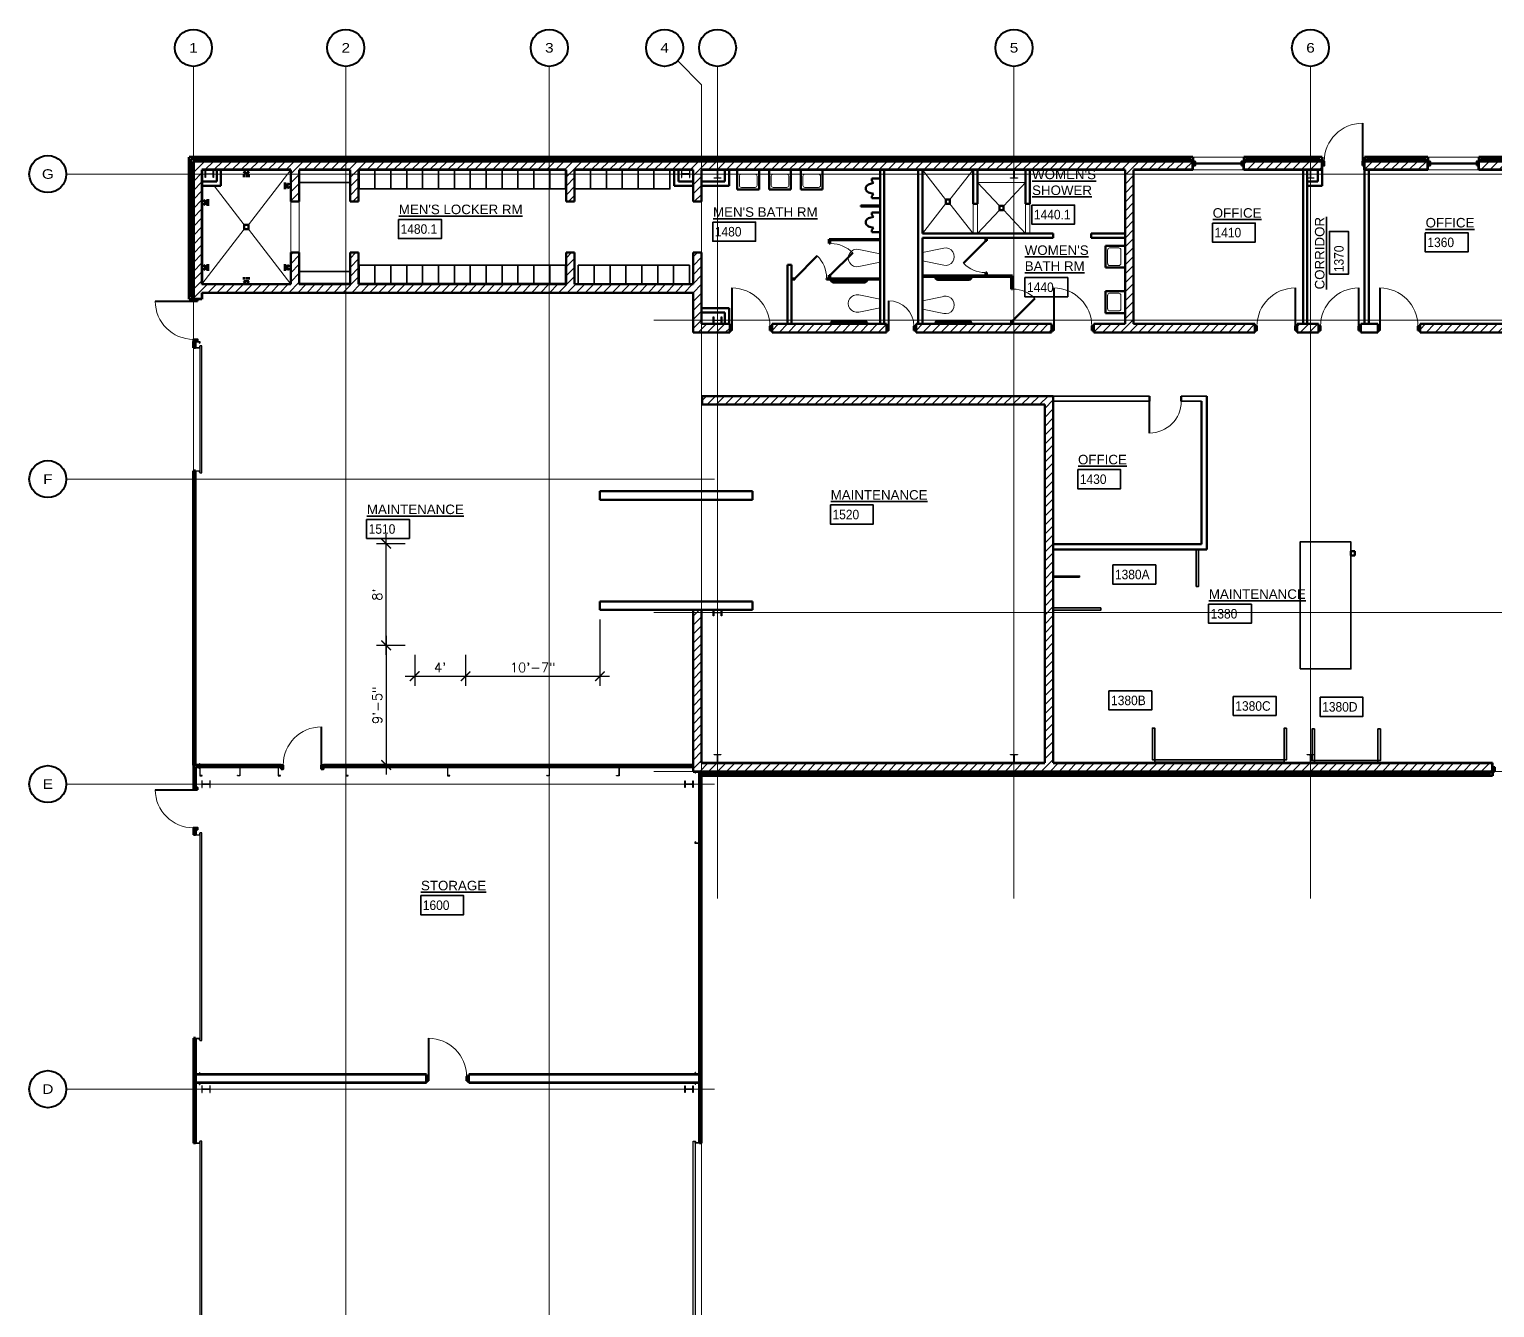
# Model space of a CAD drawing. Extents: x -149 to 2303, y -28 to 2441.
# Drawn here: x -149 to 1235, y 1234 to 2441 of the extents above; entities that cross this region are included whole.
import ezdxf
from ezdxf.enums import TextEntityAlignment as Align

# ---------------------------------------------------------------- set-up
doc = ezdxf.new("R2010")
doc.units = 0
doc.header["$LTSCALE"] = 12
doc.header["$MEASUREMENT"] = 0
for name, color, linetype, lineweight in [('A-DOOR', 5, 'Continuous', 25), ('A-DOOR-JAMB', 3, 'Continuous', 50), ('A-FLOR-CURB', 41, 'Continuous', 15), ('A-FLOR-IDEN', 5, 'Continuous', 35), ('A-FURN-CASE', 20, 'Continuous', 35), ('A-GLAZ', 4, 'Continuous', 50), ('A-WALL-EXTR', 7, 'Continuous', 90), ('A-WALL-FULL', 54, 'Continuous', 50), ('A-WALL-TPTN', 50, 'Continuous', 50), ('G-ANNO-DIMS', 1, 'Continuous', 25), ('G-ANNO-PATT', 9, 'Continuous', 15), ('P-FIXT', 7, 'Continuous', 50), ('S-COLS-GRID', 60, 'Continuous', 9), ('S-COLS-IDEN', 60, 'Continuous', 9)]:
    doc.layers.add(name, color=color, linetype=linetype, lineweight=lineweight)
doc.layers.add('S-COLS', color=3, linetype='Continuous')
doc.styles.add('Header', font='arial.ttf', dxfattribs={"width": 1.15, "height": 0.1875})
doc.styles.add('romans96', font='romans.shx', dxfattribs={"height": 9})
doc.styles.add('Style-arial', font='arial.shx')
doc.dimstyles.new('pfe-dim-96', dxfattribs={"dimscale": 96, "dimtxt": 0.09375, "dimasz": 0.09375, "dimexe": 0.09375, "dimexo": 0.09375, "dimgap": 0.03, "dimtad": 1, "dimdec": 5, "dimzin": 2, "dimdsep": 46, "dimlunit": 4, "dimtxsty": 'romans96', "dimblk": 'ARCHTICK', "dimcen": 0.09, "dimdle": 0.09375, "dimclrd": 256, "dimclre": 256, "dimclrt": 256, "dimadec": 0, "dimazin": 0, "dimtfac": 0.8, "dimtdec": 5, "dimtofl": 0, "dimtmove": 0, "dimatfit": 3, "dimfxl": 1, "dimfrac": 1, "dimtolj": 1, "dimtzin": 0, "dimlwd": -1, "dimlwe": -1, "dimarcsym": 0})

# ---------------------------------------------------------------- blocks, each defined once
blk = doc.blocks.new('w 8x24')
for p, q in [((-3.2, 3.6), (-3.2, 4)), ((-3.2, 4), (3.2, 4)), ((-0.6, 3.6), (-3.2, 3.6)), ((-0.1, -3.1), (-0.1, 3.1)), ((0.1, 3.1), (0.1, -3.1)), ((3.2, 3.6), (0.6, 3.6)), ((3.2, 4), (3.2, 3.6)), ((-3.2, -4), (-3.2, -3.6)), ((-3.2, -3.6), (-0.6, -3.6)), ((3.2, -4), (-3.2, -4)), ((0.6, -3.6), (3.2, -3.6)), ((3.2, -3.6), (3.2, -4))]:
    blk.add_line(p, q)
for centre, start, end in [((-0.6, 3.1), 360, 90), ((0.6, 3.1), 90, 180), ((-0.6, -3.1), 270, 0), ((0.6, -3.1), 180, 270)]:
    blk.add_arc(centre, 0.475, start, end)
blk = doc.blocks.new('c 8x11.5')
for p, q in [((0, 0), (2.3, 0)), ((0, -8), (0, 0)), ((2.3, 0), (2.3, -0.1)), ((0, -8), (2.3, -8)), ((0.2, -0.9), (0.2, -0.9)), ((0.2, -7.1), (0.2, -0.9)), ((0.2, -7.1), (0.2, -7.1)), ((2.2, -0.2), (0.6, -0.5)), ((2.2, -7.8), (0.6, -7.5)), ((2.3, -8), (2.3, -7.9))]:
    blk.add_line(p, q)
for centre, radius, start, end in [((0.7, -0.9), 0.433, 99.4699, 180.0048), ((0.7, -7.1), 0.433, 179.9952, 260.5301), ((2.1, -0.1), 0.125, 279.4389, 359.9739), ((2.1, -7.9), 0.125, 0.0261, 80.5611)]:
    blk.add_arc(centre, radius, start, end)
blk = doc.blocks.new('c 4x5.4')
for p, q in [((0, 0), (1.6, 0)), ((0, -4), (0, 0)), ((1.6, 0), (1.6, 0)), ((0, -4), (1.6, -4)), ((0.2, -0.7), (0.2, -0.7)), ((0.2, -3.3), (0.2, -0.7)), ((0.2, -3.3), (0.2, -3.3)), ((1.5, -0.1), (0.5, -0.3)), ((1.5, -3.9), (0.5, -3.7)), ((1.6, -4), (1.6, -4))]:
    blk.add_line(p, q)
for centre, radius, start, end in [((0.6, -0.7), 0.377, 99.4733, 180.0057), ((0.6, -3.3), 0.377, 179.9943, 260.5267), ((1.5, 0), 0.125, 279.4402, 359.9726), ((1.5, -4), 0.125, 0.0274, 80.5598)]:
    blk.add_arc(centre, radius, start, end)
blk = doc.blocks.new('cbub')
at = {"lineweight": 40}
blk.add_circle((0, 0), 0.364, dxfattribs=at)
at = {"lineweight": 9, "style": 'Header', "width": 1.15}
blk.add_attdef('COL', text='', height=0.188, dxfattribs=at).set_placement((0.001, 0.001), align=Align.MIDDLE_CENTER)
blk = doc.blocks.new('ashng')
at = {"lineweight": 40}
blk.add_line((0, 1), (0, 0), dxfattribs=at)
at = {"lineweight": 9}
blk.add_arc((0, 0), 1, 0, 90, dxfattribs=at)
blk = doc.blocks.new('fd')
for p, q in [((-2, 2), (-2, -2)), ((-2, 2), (2, 2)), ((2, 2), (2, -2)), ((-2, -2), (2, -2))]:
    blk.add_line(p, q)
at = {"lineweight": 20}
blk.add_line((0, 2), (0, 2), dxfattribs=at)
blk.add_ellipse((0, 0), major_axis=(1.45, 1.45), ratio=1, start_param=5.497787, end_param=11.780972, dxfattribs=at)
blk = doc.blocks.new('madera')
at = {"lineweight": 20}
for p, q in [((-4, 0), (-8.1, -20.1)), ((-4, 0), (4, 0)), ((4, 0), (8.1, -20.1))]:
    blk.add_line(p, q, dxfattribs=at)
blk.add_arc((0, -21.8), 8.29, 168.3528, 11.6459, dxfattribs=at)
blk = doc.blocks.new('hrail')
for p, q in [((-46.65, 0), (-45.3, 0)), ((-13.35, 0), (-12, 0)), ((-43.95, -1.35), (-14.7, -1.35)), ((-43.95, -2.7), (-14.7, -2.7))]:
    blk.add_line(p, q)
for centre, radius, start, end in [((-43.95, 0), 2.7, 180, 270), ((-43.95, 0), 1.35, 180, 270), ((-14.7, 0), 1.35, 270, 0), ((-14.7, 0), 2.7, 270, 0)]:
    blk.add_arc(centre, radius, start, end)
blk = doc.blocks.new('urinal')
for p, q in [((-9.3, 0), (-9.3, -7.8)), ((-9.3, 0), (9.3, 0)), ((9.3, -7.8), (9.3, 0)), ((-9.3, -7.8), (-7.2, -7.8)), ((-5.2, -6.2), (-7.2, -7.8)), ((-3.8, -11), (-5.2, -6.2)), ((3.8, -11), (5.2, -6.2)), ((5.2, -6.2), (7.2, -7.8)), ((9.3, -7.8), (7.2, -7.8))]:
    blk.add_line(p, q)
blk.add_arc((0, -9.3), 4.16, 203.6859, 336.3122)
blk = doc.blocks.new('wbox')
for p, q in [((-10.3, -18.6), (-10.3, 0)), ((-10.3, 0), (10.3, 0)), ((10.3, -18.6), (10.3, 0)), ((10.3, -18.6), (-10.3, -18.6))]:
    blk.add_line(p, q)
at = {"lineweight": 20}
for p, q in [((-8.3, -14.7), (-8.3, -5.9)), ((-6.5, -4.1), (6.5, -4.1)), ((8.3, -5.9), (8.3, -14.7)), ((6.5, -16.6), (-6.5, -16.6))]:
    blk.add_line(p, q, dxfattribs=at)
for centre, start, end in [((-6.5, -5.9), 90, 180), ((6.5, -5.9), 0, 90), ((-6.5, -14.7), 180, 270), ((6.5, -14.7), 270, 360)]:
    blk.add_arc(centre, 1.81, start, end, dxfattribs=at)
blk = doc.blocks.new('RMNO_1')
at = {"layer": 'A-FLOR-IDEN', "flags": 128}
blk.add_lwpolyline([(-27, 12), (-27, -12), (27, -12), (27, 12)], close=True, dxfattribs=at)
at = {"layer": 'A-FLOR-IDEN', "style": 'Style-arial', "width": 0.9}
blk.add_attdef('RMNO_1_2853', text='', height=12, dxfattribs=at).set_placement((-24.3, 0), align=Align.MIDDLE_LEFT)
blk = doc.blocks.new('_ArchTick')
at = {"lineweight": 9, "const_width": 0.15}
blk.add_lwpolyline([(-0.5, -0.5), (0.5, 0.5)], dxfattribs=at)
blk = doc.blocks.new('*D67')
at = {"layer": 'DEFPOINTS', "color": 0, "lineweight": 35, "transparency": 16777216}
for p in [(215, 1859), (188, 1746), (213, 1746)]:
    blk.add_point(p, dxfattribs=at)
at = {"layer": 'G-ANNO-DIMS', "transparency": 16777216}
for p, q in [((206, 1859), (179, 1859)), ((188, 1868), (188, 1737)), ((204, 1746), (179, 1746))]:
    blk.add_line(p, q, dxfattribs=at)
at = {"layer": 'G-ANNO-DIMS', "transparency": 16777216, "xscale": 9, "yscale": 9, "zscale": 9}
for p, rotation in [((188, 1859), 90), ((188, 1746), 270)]:
    blk.add_blockref('_ArchTick', p, dxfattribs=dict(at, rotation=rotation))
at = {"layer": 'G-ANNO-DIMS', "lineweight": 35, "transparency": 16777216, "insert": (179.7, 1802.5), "char_height": 9, "attachment_point": 5, "rotation": 90, "style": 'romans96'}
blk.add_mtext('\\A1;9\'-5"', dxfattribs=at)
blk = doc.blocks.new('*D68')
at = {"layer": 'DEFPOINTS', "color": 0, "lineweight": 35, "transparency": 16777216}
for p in [(390, 1892.5), (263, 1859), (390, 1829.9)]:
    blk.add_point(p, dxfattribs=at)
at = {"layer": 'G-ANNO-DIMS', "transparency": 16777216}
for p, q in [((390, 1883.5), (390, 1820.9)), ((263, 1850), (263, 1820.9)), ((254, 1829.9), (399, 1829.9))]:
    blk.add_line(p, q, dxfattribs=at)
at = {"layer": 'G-ANNO-DIMS', "transparency": 16777216, "xscale": 9, "yscale": 9, "zscale": 9, "rotation": 180}
blk.add_blockref('_ArchTick', (263, 1829.9), dxfattribs=at)
at = {"layer": 'G-ANNO-DIMS', "transparency": 16777216, "xscale": 9, "yscale": 9, "zscale": 9}
blk.add_blockref('_ArchTick', (390, 1829.9), dxfattribs=at)
at = {"layer": 'G-ANNO-DIMS', "lineweight": 35, "transparency": 16777216, "insert": (326.5, 1838.1), "char_height": 9, "attachment_point": 5, "style": 'romans96'}
blk.add_mtext('\\A1;10\'-7"', dxfattribs=at)
blk = doc.blocks.new('*D69')
at = {"layer": 'DEFPOINTS', "color": 0, "lineweight": 35, "transparency": 16777216}
for p in [(188, 1955), (215, 1955), (215, 1859)]:
    blk.add_point(p, dxfattribs=at)
at = {"layer": 'G-ANNO-DIMS', "transparency": 16777216}
for p, q in [((206, 1955), (179, 1955)), ((188, 1850), (188, 1964)), ((206, 1859), (179, 1859))]:
    blk.add_line(p, q, dxfattribs=at)
at = {"layer": 'G-ANNO-DIMS', "transparency": 16777216, "xscale": 9, "yscale": 9, "zscale": 9}
for p, rotation in [((188, 1955), 90), ((188, 1859), 270)]:
    blk.add_blockref('_ArchTick', p, dxfattribs=dict(at, rotation=rotation))
at = {"layer": 'G-ANNO-DIMS', "lineweight": 35, "transparency": 16777216, "insert": (179.7, 1907), "char_height": 9, "attachment_point": 5, "rotation": 90, "style": 'romans96'}
blk.add_mtext("\\A1;8'", dxfattribs=at)
blk = doc.blocks.new('*D70')
at = {"layer": 'DEFPOINTS', "color": 0, "lineweight": 35, "transparency": 16777216}
for p in [(215, 1859), (263, 1859), (263, 1829.9)]:
    blk.add_point(p, dxfattribs=at)
at = {"layer": 'G-ANNO-DIMS', "transparency": 16777216}
for p, q in [((215, 1850), (215, 1820.9)), ((263, 1850), (263, 1820.9)), ((206, 1829.9), (272, 1829.9))]:
    blk.add_line(p, q, dxfattribs=at)
at = {"layer": 'G-ANNO-DIMS', "transparency": 16777216, "xscale": 9, "yscale": 9, "zscale": 9, "rotation": 180}
blk.add_blockref('_ArchTick', (215, 1829.9), dxfattribs=at)
at = {"layer": 'G-ANNO-DIMS', "transparency": 16777216, "xscale": 9, "yscale": 9, "zscale": 9}
blk.add_blockref('_ArchTick', (263, 1829.9), dxfattribs=at)
at = {"layer": 'G-ANNO-DIMS', "lineweight": 35, "transparency": 16777216, "insert": (239, 1838.1), "char_height": 9, "attachment_point": 5, "style": 'romans96'}
blk.add_mtext("\\A1;4'", dxfattribs=at)

msp = doc.modelspace()

# ---------------------------------------------------------------- hatches: boundary and pattern name
at = {"layer": 'G-ANNO-PATT', "lineweight": 9}
h = msp.add_hatch(dxfattribs=at)
h.set_pattern_fill('ANSI31', color=256, scale=48, style=0)
h.paths.add_polyline_path([(478, 2191.965), (478, 2154.465), (512.5, 2154.465), (512.5, 2162.465), (486, 2162.465), (486, 2229.965), (478, 2229.965), (478, 2199.965), (366, 2199.965), (366, 2229.965), (358, 2229.965), (358, 2199.965), (162, 2199.965), (162, 2229.965), (154, 2229.965), (154, 2199.965), (106, 2199.965), (106, 2229.965), (98, 2229.965), (98, 2199.965), (14, 2199.965), (14, 2307.965), (98, 2307.965), (98, 2277.965), (106, 2277.965), (106, 2307.965), (154, 2307.965), (154, 2277.965), (162, 2277.965), (162, 2307.965), (358, 2307.965), (358, 2277.965), (366, 2277.965), (366, 2307.965), (478, 2307.965), (478, 2277.965), (486, 2277.965), (486, 2307.965), (886, 2307.965), (886, 2162.465), (856.5, 2162.465), (856.5, 2154.465), (1008.5, 2154.465), (1008.5, 2162.465), (894, 2162.465), (894, 2307.965), (950, 2307.965), (950, 2315.965), (6, 2315.965), (6, 2185.965), (14, 2185.965), (14, 2191.965)])
h.paths.add_polyline_path([(1048.5, 2162.465), (1048.5, 2154.465), (1068.5, 2154.465), (1068.5, 2162.465)])
h.paths.add_polyline_path([(552.5, 2162.465), (552.5, 2154.465), (660.5, 2154.465), (660.5, 2162.465)], flags=17)
h.paths.add_polyline_path([(688.5, 2162.465), (688.5, 2154.465), (816.5, 2154.465), (816.5, 2162.465)], flags=17)
h = msp.add_hatch(dxfattribs=at)
h.set_pattern_fill('ANSI31', color=256, scale=48, style=0)
h.paths.add_polyline_path([(810, 1747.965), (486, 1747.965), (486, 1892.465), (478, 1892.465), (478, 1739.965), (1233, 1739.965), (1233, 1747.965), (818, 1747.965), (818, 2094.465), (486.5, 2094.465), (486.5, 2086.465), (810, 2086.465)])
h.paths.add_polyline_path([(1072, 2307.965), (1072, 2315.965), (998, 2315.965), (998, 2307.965)])
h.paths.add_polyline_path([(1112, 2315.965), (1112, 2307.965), (1172, 2307.965), (1172, 2315.965)])
h.paths.add_polyline_path([(1220, 2315.965), (1220, 2307.965), (1384, 2307.965), (1384, 2315.965)])
h.paths.add_polyline_path([(1478, 2154.465), (1478, 2162.465), (1164.5, 2162.465), (1164.5, 2154.465)])

# ---------------------------------------------------------------- linework, layer by layer
at = {"layer": 'A-DOOR'}
for points in [[(12, 2021.965), (14, 2021.965), (14, 2141.965), (12, 2141.965)], [(12, 1486), (14, 1486), (14, 1682), (12, 1682)], [(12, 1207), (14, 1207), (14, 1391), (12, 1391)], [(480, 1207), (478, 1207), (478, 1391), (480, 1391)]]:
    msp.add_lwpolyline(points, close=True, dxfattribs=at)
at = {"layer": 'A-DOOR-JAMB'}
for points in [[(950, 2311.965), (952, 2311.965), (952, 2315.965), (950, 2315.965)], [(996, 2311.965), (998, 2311.965), (998, 2315.965), (996, 2315.965)], [(1072, 2311.965), (1074, 2311.965), (1074, 2315.965), (1072, 2315.965)], [(1110, 2311.965), (1112, 2311.965), (1112, 2315.965), (1110, 2315.965)], [(1172, 2311.965), (1174, 2311.965), (1174, 2315.965), (1172, 2315.965)], [(1218, 2311.965), (1220, 2311.965), (1220, 2315.965), (1218, 2315.965)], [(10, 2183.965), (10, 2185.965), (6, 2185.965), (6, 2183.965)], [(512.5, 2156.465), (514.5, 2156.465), (514.5, 2160.465), (512.5, 2160.465)], [(550.5, 2156.465), (552.5, 2156.465), (552.5, 2160.465), (550.5, 2160.465)], [(660.5, 2156.465), (662.5, 2156.465), (662.5, 2160.465), (660.5, 2160.465)], [(686.5, 2156.465), (688.5, 2156.465), (688.5, 2160.465), (686.5, 2160.465)], [(816.5, 2156.465), (818.5, 2156.465), (818.5, 2160.465), (816.5, 2160.465)], [(854.5, 2156.465), (856.5, 2156.465), (856.5, 2160.465), (854.5, 2160.465)], [(1008.5, 2156.465), (1010.5, 2156.465), (1010.5, 2160.465), (1008.5, 2160.465)], [(1046.5, 2156.465), (1048.5, 2156.465), (1048.5, 2160.465), (1046.5, 2160.465)], [(1068.5, 2156.465), (1070.5, 2156.465), (1070.5, 2160.465), (1068.5, 2160.465)], [(1106.5, 2156.465), (1108.5, 2156.465), (1108.5, 2160.465), (1106.5, 2160.465)], [(1124.5, 2156.465), (1126.5, 2156.465), (1126.5, 2160.465), (1124.5, 2160.465)], [(1162.5, 2156.465), (1164.5, 2156.465), (1164.5, 2160.465), (1162.5, 2160.465)], [(10, 2145.965), (10, 2147.965), (6, 2147.965), (6, 2145.965)], [(88.774759, 1742), (90.774759, 1742), (90.774759, 1746), (88.774759, 1746)], [(126.774759, 1742), (128.774759, 1742), (128.774759, 1746), (126.774759, 1746)], [(1233, 1739.965), (1235, 1739.965), (1235, 1743.965), (1233, 1743.965)], [(10, 1722.755), (10, 1724.755), (6, 1724.755), (6, 1722.755)], [(10, 1684.755), (10, 1686.755), (6, 1686.755), (6, 1684.755)], [(226, 1448), (228, 1448), (228, 1452), (226, 1452)], [(264, 1448), (266, 1448), (266, 1452), (264, 1452)]]:
    msp.add_lwpolyline(points, close=True, dxfattribs=at)
at = {"layer": 'A-FLOR-CURB'}
for p, q in [((58.046816, 2256.01176), (98, 2307.965)), ((716.453211, 2280.01176), (694.5, 2307.965)), ((720.546816, 2280.01176), (742.5, 2307.965)), ((53.953211, 2256.01176), (25.639444, 2293)), ((792, 2295.965), (746.5, 2295.965)), ((746.5, 2295.965), (767.203211, 2274.01176)), ((771.296816, 2274.01176), (792, 2295.965)), ((98, 2277.965), (98, 2229.965)), ((106, 2229.965), (106, 2277.965)), ((694.5, 2247.965), (716.453211, 2275.918155)), ((742.5, 2247.965), (720.546816, 2275.918155)), ((742.5, 2275.965), (742.5, 2247.965)), ((746.5, 2275.965), (746.5, 2247.965)), ((746.5, 2247.965), (767.203211, 2269.918155)), ((771.296816, 2269.918155), (792, 2247.965)), ((792, 2275.965), (792, 2247.965)), ((796, 2275.965), (796, 2247.965)), ((14, 2199.965), (53.953211, 2251.918155)), ((98, 2199.965), (58.046816, 2251.918155))]:
    msp.add_line(p, q, dxfattribs=at)
at = {"layer": 'A-FURN-CASE'}
for points in [[(106, 2295.965), (154, 2295.965), (154, 2307.965), (106, 2307.965)], [(162.5, 2307.965), (177.5, 2307.965), (177.5, 2289.965), (162.5, 2289.965)], [(177.5, 2307.965), (192.5, 2307.965), (192.5, 2289.965), (177.5, 2289.965)], [(192.5, 2307.965), (207.5, 2307.965), (207.5, 2289.965), (192.5, 2289.965)], [(207.5, 2307.965), (222.5, 2307.965), (222.5, 2289.965), (207.5, 2289.965)], [(222.5, 2307.965), (237.5, 2307.965), (237.5, 2289.965), (222.5, 2289.965)], [(237.5, 2307.965), (252.5, 2307.965), (252.5, 2289.965), (237.5, 2289.965)], [(252.5, 2307.965), (267.5, 2307.965), (267.5, 2289.965), (252.5, 2289.965)], [(267.5, 2307.965), (282.5, 2307.965), (282.5, 2289.965), (267.5, 2289.965)], [(282.5, 2307.965), (297.5, 2307.965), (297.5, 2289.965), (282.5, 2289.965)], [(297.5, 2307.965), (312.5, 2307.965), (312.5, 2289.965), (297.5, 2289.965)], [(312.5, 2307.965), (327.5, 2307.965), (327.5, 2289.965), (312.5, 2289.965)], [(327.5, 2307.965), (342.5, 2307.965), (342.5, 2289.965), (327.5, 2289.965)], [(342.5, 2307.965), (357.5, 2307.965), (357.5, 2289.965), (342.5, 2289.965)], [(366, 2307.965), (381, 2307.965), (381, 2289.965), (366, 2289.965)], [(381, 2307.965), (396, 2307.965), (396, 2289.965), (381, 2289.965)], [(396, 2307.965), (411, 2307.965), (411, 2289.965), (396, 2289.965)], [(411, 2307.965), (426, 2307.965), (426, 2289.965), (411, 2289.965)], [(426, 2307.965), (441, 2307.965), (441, 2289.965), (426, 2289.965)], [(441, 2307.965), (456, 2307.965), (456, 2289.965), (441, 2289.965)], [(162.5, 2199.965), (177.5, 2199.965), (177.5, 2217.965), (162.5, 2217.965)], [(177.5, 2199.965), (192.5, 2199.965), (192.5, 2217.965), (177.5, 2217.965)], [(192.5, 2199.965), (207.5, 2199.965), (207.5, 2217.965), (192.5, 2217.965)], [(207.5, 2199.965), (222.5, 2199.965), (222.5, 2217.965), (207.5, 2217.965)], [(222.5, 2199.965), (237.5, 2199.965), (237.5, 2217.965), (222.5, 2217.965)], [(237.5, 2199.965), (252.5, 2199.965), (252.5, 2217.965), (237.5, 2217.965)], [(252.5, 2199.965), (267.5, 2199.965), (267.5, 2217.965), (252.5, 2217.965)], [(267.5, 2199.965), (282.5, 2199.965), (282.5, 2217.965), (267.5, 2217.965)], [(282.5, 2199.965), (297.5, 2199.965), (297.5, 2217.965), (282.5, 2217.965)], [(297.5, 2199.965), (312.5, 2199.965), (312.5, 2217.965), (297.5, 2217.965)], [(312.5, 2199.965), (327.5, 2199.965), (327.5, 2217.965), (312.5, 2217.965)], [(327.5, 2199.965), (342.5, 2199.965), (342.5, 2217.965), (327.5, 2217.965)], [(342.5, 2199.965), (357.5, 2199.965), (357.5, 2217.965), (342.5, 2217.965)], [(369.5, 2217.965), (384.5, 2217.965), (384.5, 2199.965), (369.5, 2199.965)], [(384.5, 2217.965), (399.5, 2217.965), (399.5, 2199.965), (384.5, 2199.965)], [(399.5, 2217.965), (414.5, 2217.965), (414.5, 2199.965), (399.5, 2199.965)], [(414.5, 2217.965), (429.5, 2217.965), (429.5, 2199.965), (414.5, 2199.965)], [(429.5, 2217.965), (444.5, 2217.965), (444.5, 2199.965), (429.5, 2199.965)], [(444.5, 2217.965), (459.5, 2217.965), (459.5, 2199.965), (444.5, 2199.965)], [(459.5, 2217.965), (474.5, 2217.965), (474.5, 2199.965), (459.5, 2199.965)], [(106, 2211.965), (154, 2211.965), (154, 2199.965), (106, 2199.965)], [(1051.261694, 1836.771353), (1099.261694, 1836.771353), (1099.261694, 1956.771353), (1051.261694, 1956.771353)]]:
    msp.add_lwpolyline(points, close=True, dxfattribs=at)
at = {"layer": 'A-GLAZ'}
for p, q in [((952, 2313.965), (996, 2313.965)), ((1174, 2313.965), (1218, 2313.965))]:
    msp.add_line(p, q, dxfattribs=at)
at = {"layer": 'A-WALL-EXTR'}
for p, q in [((950, 2319.965), (2, 2319.965)), ((2, 2185.965), (2, 2319.965)), ((948, 2317.965), (4, 2317.965)), ((4, 2187.965), (4, 2317.965)), ((950, 2315.965), (6, 2315.965)), ((6, 2315.965), (6, 2185.965)), ((948, 2317.965), (948, 2315.965)), ((950, 2319.965), (950, 2315.965)), ((950, 2307.965), (950, 2315.965)), ((1072, 2319.965), (998, 2319.965)), ((998, 2319.965), (998, 2315.965)), ((998, 2307.965), (998, 2315.965)), ((1072, 2315.965), (998, 2315.965)), ((1070, 2317.965), (1000, 2317.965)), ((1000, 2317.965), (1000, 2315.965)), ((1070, 2317.965), (1070, 2315.965)), ((1072, 2319.965), (1072, 2315.965)), ((1072, 2307.965), (1072, 2315.965)), ((1172, 2319.965), (1112, 2319.965)), ((1112, 2319.965), (1112, 2315.965)), ((1112, 2307.965), (1112, 2315.965)), ((1172, 2315.965), (1112, 2315.965)), ((1170, 2317.965), (1114, 2317.965)), ((1114, 2317.965), (1114, 2315.965)), ((1170, 2317.965), (1170, 2315.965)), ((1172, 2319.965), (1172, 2315.965)), ((1172, 2307.965), (1172, 2315.965)), ((1384, 2319.965), (1220, 2319.965)), ((1220, 2319.965), (1220, 2315.965)), ((1220, 2307.965), (1220, 2315.965)), ((1384, 2315.965), (1220, 2315.965)), ((1382, 2317.965), (1222, 2317.965)), ((1222, 2317.965), (1222, 2315.965)), ((14, 2307.965), (14, 2199.965)), ((98, 2307.965), (14, 2307.965)), ((154, 2307.965), (106, 2307.965)), ((358, 2307.965), (162, 2307.965)), ((478, 2307.965), (366, 2307.965)), ((886, 2307.965), (486, 2307.965)), ((950, 2307.965), (894, 2307.965)), ((1072, 2307.965), (998, 2307.965)), ((1172, 2307.965), (1112, 2307.965)), ((1384, 2307.965), (1220, 2307.965)), ((606.5, 2238.465), (606.5, 2242.465)), ((754.5, 2240.965), (754.5, 2243.965)), ((755.5, 2240.965), (755.5, 2243.965)), ((607.5, 2238.465), (607.5, 2241.465)), ((606.5, 2205.465), (606.5, 2208.465)), ((607.5, 2205.465), (607.5, 2208.465)), ((754.5, 2207.965), (694.5, 2207.965)), ((778.5, 2206.965), (694.5, 2206.965)), ((754.5, 2207.965), (754.5, 2210.965)), ((755.5, 2207.965), (755.5, 2210.965)), ((779.5, 2207.965), (755.5, 2207.965)), ((778.5, 2195.465), (778.5, 2206.965)), ((779.5, 2195.465), (779.5, 2207.965)), ((6, 2187.965), (4, 2187.965)), ((14, 2191.965), (14, 2185.965)), ((154, 2199.965), (106, 2199.965)), ((358, 2199.965), (162, 2199.965)), ((6, 2185.965), (2, 2185.965)), ((14, 2185.965), (6, 2185.965)), ((778.5, 2162.465), (778.5, 2165.465)), ((779.5, 2162.465), (779.5, 2165.465)), ((6, 2139.965), (6, 2145.965)), ((8, 2145.965), (6, 2145.965)), ((8, 2139.965), (8, 2145.965)), ((8, 2139.965), (6, 2139.965)), ((8, 2023.965), (6, 2023.965)), ((6, 1746), (6, 2023.965)), ((8, 1746), (8, 2023.965)), ((6, 1746), (6, 1724.755)), ((88.774759, 1746), (6, 1746)), ((8, 1744), (8, 1724.755)), ((88.774759, 1744), (8, 1744)), ((478, 1746), (128.774759, 1746)), ((478, 1744), (128.774759, 1744)), ((486, 1747.965), (810, 1747.965)), ((818, 1747.965), (1233, 1747.965)), ((1233, 1739.965), (1233, 1747.965)), ((478, 1739.965), (1233, 1739.965)), ((484, 1389), (484, 1739.965)), ((486, 1389), (486, 1739.965)), ((1231, 1737.965), (486, 1737.965)), ((1233, 1735.965), (486, 1735.965)), ((1231, 1739.965), (1231, 1737.965)), ((1233, 1739.965), (1233, 1735.965)), ((6, 1684.755), (6, 1680)), ((8, 1680), (6, 1680)), ((8, 1684.755), (8, 1680)), ((8, 1488), (6, 1488)), ((6, 1488), (6, 1389)), ((8, 1488), (8, 1389)), ((8, 1454), (8, 1446)), ((226, 1454), (8, 1454)), ((226, 1446), (226, 1454)), ((484, 1454), (266, 1454)), ((266, 1446), (266, 1454)), ((484, 1446), (484, 1454)), ((226, 1446), (8, 1446)), ((484, 1446), (266, 1446)), ((8, 1389), (6, 1389)), ((486, 1389), (484, 1389))]:
    msp.add_line(p, q, dxfattribs=at)
at = {"layer": 'A-WALL-EXTR', "lineweight": 9}
for p, q in [((998, 2319.965), (950, 2319.965)), ((1220, 2319.965), (1172, 2319.965)), ((950, 2307.965), (998, 2307.965)), ((1172, 2307.965), (1220, 2307.965))]:
    msp.add_line(p, q, dxfattribs=at)
at = {"layer": 'A-WALL-FULL'}
for p, q in [((28, 2307.965), (28, 2297)), ((32, 2307.965), (32, 2293)), ((98, 2307.965), (98, 2277.965)), ((106, 2307.965), (106, 2277.965)), ((154, 2307.965), (154, 2277.965)), ((162, 2307.965), (162, 2277.965)), ((358, 2307.965), (358, 2277.965)), ((366, 2307.965), (366, 2277.965)), ((460, 2307.965), (460, 2293)), ((464, 2307.965), (464, 2297)), ((478, 2307.965), (478, 2277.965)), ((486, 2307.965), (486, 2277.965)), ((508, 2307.965), (508, 2297)), ((512, 2307.965), (512, 2293)), ((654.5, 2162.465), (654.5, 2307.965)), ((658.5, 2162.465), (658.5, 2307.965)), ((690.5, 2162.465), (690.5, 2307.965)), ((694.5, 2247.965), (694.5, 2307.965)), ((742.5, 2275.965), (742.5, 2307.965)), ((746.5, 2275.965), (746.5, 2307.965)), ((792, 2275.965), (792, 2307.965)), ((796, 2275.965), (796, 2307.965)), ((886, 2162.465), (886, 2307.965)), ((894, 2162.465), (894, 2307.965)), ((1054, 2162.465), (1054, 2307.965)), ((1058, 2162.465), (1058, 2307.965)), ((1068, 2307.965), (1068, 2297)), ((1072, 2307.965), (1072, 2293)), ((1112, 2162.465), (1112, 2307.965)), ((1116, 2162.465), (1116, 2307.965)), ((28, 2297), (14, 2297)), ((32, 2293), (14, 2293)), ((460, 2293), (478, 2293)), ((464, 2297), (478, 2297)), ((508, 2297), (486, 2297)), ((512, 2293), (486, 2293)), ((1068, 2297), (1058, 2297)), ((1072, 2293), (1058, 2293)), ((98, 2277.965), (106, 2277.965)), ((154, 2277.965), (162, 2277.965)), ((358, 2277.965), (366, 2277.965)), ((478, 2277.965), (486, 2277.965)), ((746.5, 2275.965), (742.5, 2275.965)), ((796, 2275.965), (792, 2275.965)), ((818, 2247.965), (694.5, 2247.965)), ((694.5, 2162.465), (694.5, 2243.965)), ((818, 2243.965), (694.5, 2243.965)), ((818, 2243.965), (818, 2247.965)), ((886, 2247.965), (854, 2247.965)), ((854, 2243.965), (854, 2247.965)), ((886, 2243.965), (854, 2243.965)), ((98, 2229.965), (106, 2229.965)), ((98, 2229.965), (98, 2199.965)), ((106, 2229.965), (106, 2199.965)), ((154, 2229.965), (154, 2199.965)), ((154, 2229.965), (162, 2229.965)), ((162, 2229.965), (162, 2199.965)), ((358, 2229.965), (358, 2199.965)), ((358, 2229.965), (366, 2229.965)), ((366, 2229.965), (366, 2199.965)), ((478, 2229.965), (486, 2229.965)), ((478, 2229.965), (478, 2199.965)), ((486, 2229.965), (486, 2162.465)), ((567, 2162.465), (567, 2218.465)), ((567, 2218.465), (571, 2218.465)), ((571, 2162.465), (571, 2218.465)), ((98, 2199.965), (14, 2199.965)), ((478, 2191.965), (14, 2191.965)), ((478, 2199.965), (366, 2199.965)), ((478, 2191.965), (478, 2154.465)), ((512, 2177.43), (486, 2177.43)), ((508, 2173.43), (486, 2173.43)), ((508, 2162.465), (508, 2173.43)), ((512, 2162.465), (512, 2177.43)), ((486, 2162.465), (512.5, 2162.465)), ((512.5, 2154.465), (512.5, 2162.465)), ((552.5, 2154.465), (552.5, 2162.465)), ((552.5, 2162.465), (660.5, 2162.465)), ((660.5, 2154.465), (660.5, 2162.465)), ((688.5, 2154.465), (688.5, 2162.465)), ((688.5, 2162.465), (816.5, 2162.465)), ((816.5, 2154.465), (816.5, 2162.465)), ((856.5, 2154.465), (856.5, 2162.465)), ((856.5, 2162.465), (886, 2162.465)), ((894, 2162.465), (1008.5, 2162.465)), ((1008.5, 2154.465), (1008.5, 2162.465)), ((1048.5, 2154.465), (1048.5, 2162.465)), ((1048.5, 2162.465), (1068.5, 2162.465)), ((1068.5, 2154.465), (1068.5, 2162.465)), ((1108.5, 2154.465), (1108.5, 2162.465)), ((1108.5, 2162.465), (1124.5, 2162.465)), ((1124.5, 2154.465), (1124.5, 2162.465)), ((1164.5, 2154.465), (1164.5, 2162.465)), ((1164.5, 2162.465), (1478, 2162.465)), ((478, 2154.465), (512.5, 2154.465)), ((552.5, 2154.465), (660.5, 2154.465)), ((688.5, 2154.465), (816.5, 2154.465)), ((856.5, 2154.465), (1008.5, 2154.465)), ((1048.5, 2154.465), (1068.5, 2154.465)), ((1108.5, 2154.465), (1124.5, 2154.465)), ((1164.5, 2154.465), (1478, 2154.465)), ((486.5, 2094.465), (818, 2094.465)), ((486.5, 2094.465), (486.5, 2086.465)), ((818, 1747.965), (818, 2094.465)), ((909, 2089.465), (909, 2094.465)), ((939, 2089.465), (939, 2094.465)), ((963, 1949.465), (963, 2094.465)), ((486.5, 2086.465), (810, 2086.465)), ((810, 1747.965), (810, 2086.465)), ((958, 1954.465), (958, 2089.465)), ((390, 2004.465), (534, 2004.465)), ((390, 2004.465), (390, 1996.465)), ((390, 1996.465), (534, 1996.465)), ((534, 2004.465), (534, 1996.465)), ((818, 1954.465), (958, 1954.465)), ((818, 1949.465), (963, 1949.465)), ((390, 1900.465), (534, 1900.465)), ((390, 1900.465), (390, 1892.465)), ((534, 1900.465), (534, 1892.465)), ((390, 1892.465), (534, 1892.465)), ((486, 1892.465), (478, 1892.465)), ((478, 1892.465), (478, 1739.965)), ((486, 1892.465), (486, 1747.965))]:
    msp.add_line(p, q, dxfattribs=at)
at = {"layer": 'A-WALL-FULL', "lineweight": 35}
for p, q in [((818, 2094.465), (909, 2094.465)), ((939, 2094.465), (963, 2094.465)), ((818, 2089.465), (909, 2089.465)), ((939, 2089.465), (958, 2089.465))]:
    msp.add_line(p, q, dxfattribs=at)
at = {"layer": 'A-WALL-TPTN'}
for p, q in [((636.5, 2274.465), (654.5, 2274.465)), ((636.5, 2273.465), (636.5, 2274.465)), ((636.5, 2273.465), (654.5, 2273.465)), ((606.5, 2242.465), (654.5, 2242.465)), ((606.5, 2238.465), (607.5, 2238.465)), ((607.5, 2241.465), (654.5, 2241.465)), ((607.5, 2208.465), (628.713203, 2229.678203)), ((754.5, 2240.965), (733.286797, 2219.751797)), ((754.5, 2240.965), (755.5, 2240.965)), ((574, 2205.465), (595.213203, 2226.678203)), ((571, 2205.465), (574, 2205.465)), ((571, 2204.465), (574, 2204.465)), ((574, 2205.465), (574, 2204.465)), ((604, 2205.465), (604, 2204.465)), ((604, 2205.465), (606.5, 2205.465)), ((604, 2204.465), (654.5, 2204.465)), ((606.5, 2208.465), (607.5, 2208.465)), ((607.5, 2205.465), (654.5, 2205.465)), ((754.5, 2210.965), (755.5, 2210.965)), ((779.5, 2195.465), (778.5, 2195.465)), ((779.5, 2165.465), (800.713203, 2186.678203)), ((779.5, 2165.465), (778.5, 2165.465))]:
    msp.add_line(p, q, dxfattribs=at)
at = {"layer": 'A-WALL-TPTN', "lineweight": 35}
for points in [[(953, 1914.465), (955.25, 1914.465), (955.25, 1949.465), (953, 1949.465)], [(843, 1923.269269), (818, 1923.269269), (818, 1924.394269), (843, 1924.394269)], [(863, 1894.394269), (818, 1894.394269), (818, 1892.144269), (863, 1892.144269)], [(914, 1750.965), (911.75, 1750.965), (911.75, 1780.965), (914, 1780.965)], [(1038.5, 1780.965), (1036.25, 1780.965), (1036.25, 1750.965), (1038.5, 1750.965)], [(1064.75, 1750.215), (1062.5, 1750.215), (1062.5, 1780.215), (1064.75, 1780.215)], [(1124.75, 1780.215), (1127, 1780.215), (1127, 1750.215), (1124.75, 1750.215)], [(1036.25, 1750.965), (914, 1750.965), (914, 1748.715), (1036.25, 1748.715)], [(1124.75, 1750.215), (1064.75, 1750.215), (1064.75, 1747.965), (1124.75, 1747.965)]]:
    msp.add_lwpolyline(points, close=True, dxfattribs=at)
at = {"layer": 'A-WALL-TPTN', "lineweight": 9}
for centre, start, end in [((607.5, 2208.465), 45, 88.765639998), ((574, 2205.465), 1.234360002, 45), ((754.5, 2240.965), 225, 268.765639998), ((779.5, 2165.465), 45, 88.765639998)]:
    msp.add_arc(centre, 30.006963, start, end, dxfattribs=at)
at = {"layer": 'P-FIXT'}
for p, q in [((55.25, 2307.965), (53.75, 2304.965)), ((53.75, 2304.965), (58.25, 2304.965)), ((53.75, 2303.465), (53.75, 2301.215)), ((56.75, 2307.965), (55.25, 2307.965)), ((56, 2303.465), (56, 2301.215)), ((58.25, 2304.965), (56.75, 2307.965)), ((58.25, 2303.465), (58.25, 2301.215)), ((93.5, 2295.215), (91.25, 2295.215)), ((93.5, 2292.965), (91.25, 2292.965)), ((93.5, 2290.715), (91.25, 2290.715)), ((95, 2290.715), (95, 2295.215)), ((95, 2295.215), (98, 2293.715)), ((98, 2292.215), (95, 2290.715)), ((98, 2293.715), (98, 2292.215)), ((14, 2278), (17, 2279.5)), ((14, 2276.5), (14, 2278)), ((17, 2275), (14, 2276.5)), ((17, 2279.5), (17, 2275)), ((18.5, 2279.5), (20.75, 2279.5)), ((18.5, 2277.25), (20.75, 2277.25)), ((18.5, 2275), (20.75, 2275)), ((17, 2217.965), (14, 2216.465)), ((14, 2216.465), (14, 2214.965)), ((14, 2214.965), (17, 2213.465)), ((17, 2213.465), (17, 2217.965)), ((18.5, 2217.965), (20.75, 2217.965)), ((18.5, 2215.715), (20.75, 2215.715)), ((93.5, 2217.965), (91.25, 2217.965)), ((93.5, 2215.715), (91.25, 2215.715)), ((95, 2213.465), (95, 2217.965)), ((95, 2217.965), (98, 2216.465)), ((98, 2214.965), (95, 2213.465)), ((98, 2216.465), (98, 2214.965)), ((18.5, 2213.465), (20.75, 2213.465)), ((53.75, 2204.465), (53.75, 2206.715)), ((53.75, 2202.965), (58.25, 2202.965)), ((55.25, 2199.965), (53.75, 2202.965)), ((56, 2204.465), (56, 2206.715)), ((58.25, 2202.965), (56.75, 2199.965)), ((58.25, 2204.465), (58.25, 2206.715)), ((93.5, 2213.465), (91.25, 2213.465)), ((56.75, 2199.965), (55.25, 2199.965))]:
    msp.add_line(p, q, dxfattribs=at)
at = {"layer": 'S-COLS-GRID'}
for p, q in [((463.387221, 2410.826437), (486, 2388.213659)), ((6, 2405.703718), (6, 1722.755)), ((149.875, 2405.703718), (149.875, 516)), ((342.125, 2405.703718), (342.125, 516)), ((501, 1619.965), (501, 2405.703718)), ((781, 1619.965), (781, 2405.703718)), ((1061, 1619.965), (1061, 2405.703718)), ((486, 2388.213659), (486, 516)), ((2303.038035, 2304), (-114, 2304)), ((2301, 2165.965), (441, 2165.965)), ((498, 2016), (-114, 2016)), ((2301, 1889.965), (441, 1889.965)), ((2301, 1739.965), (441, 1739.965)), ((498, 1728), (-114, 1728)), ((498, 1440), (-114, 1440))]:
    msp.add_line(p, q, dxfattribs=at)

# ---------------------------------------------------------------- block references
at = {"layer": 'A-DOOR'}
for p, xscale, yscale, zscale in [((1109.99991, 2315.964903), -36, 36, 36), ((514.5, 2160.465), 36, 36, 36), ((818.50009, 2160.464903), 36, 36, 36), ((1046.5, 2160.465), -36, 36, 36), ((1106.49991, 2160.464903), -36, 36, 36), ((1126.5, 2160.465), 36, 36, 36), ((662.5, 2160.465), 24, 24, 24), ((126.774759, 1746), -36, 36, 36), ((228, 1452), 36, 36, 36)]:
    msp.add_blockref('ashng', p, dxfattribs=dict(at, xscale=xscale, yscale=yscale, zscale=zscale))
for p, xscale, yscale, zscale, rotation in [((6, 2183.965), -36, 36, 36, 90), ((909, 2089.465), -30, 30, 30, 180), ((6, 1722.755), -36, 36, 36, 90)]:
    msp.add_blockref('ashng', p, dxfattribs=dict(at, xscale=xscale, yscale=yscale, zscale=zscale, rotation=rotation))
at = {"layer": 'A-FLOR-IDEN'}
ref = msp.add_blockref('RMNO_1', (818.041645, 2265.782536), dxfattribs=dict(at, xscale=0.75, yscale=0.75, zscale=0.75))
ref.add_attrib('RMNO_1_2853', '1440.1', dxfattribs={"layer": '0', "height": 9, "style": 'Style-arial', "width": 0.900002}).set_placement((799.812801, 2265.756849), align=Align.MIDDLE_LEFT)
ref = msp.add_blockref('RMNO_1', (219.915259, 2252.136011), dxfattribs=dict(at, xscale=0.75, yscale=0.75, zscale=0.75))
ref.add_attrib('RMNO_1_2853', '1480.1', dxfattribs={"layer": '0', "height": 9, "style": 'Style-arial', "width": 0.900002}).set_placement((201.686415, 2252.110323), align=Align.MIDDLE_LEFT)
ref = msp.add_blockref('RMNO_1', (516.686659, 2249.631605), dxfattribs=dict(at, xscale=0.75, yscale=0.75, zscale=0.75))
ref.add_attrib('RMNO_1_2853', '1480', dxfattribs={"layer": '0', "height": 9, "style": 'Style-arial', "width": 0.900002}).set_placement((498.457815, 2249.605918), align=Align.MIDDLE_LEFT)
ref = msp.add_blockref('RMNO_1', (988.63536, 2248.784977), dxfattribs=dict(at, xscale=0.75, yscale=0.75, zscale=0.75))
ref.add_attrib('RMNO_1_2853', '1410', dxfattribs={"layer": '0', "height": 9, "style": 'Style-arial', "width": 0.900002}).set_placement((970.406516, 2248.75929), align=Align.MIDDLE_LEFT)
ref = msp.add_blockref('RMNO_1', (1087.854724, 2229.627778), dxfattribs=dict(at, xscale=0.75, yscale=0.75, zscale=0.75, rotation=90))
ref.add_attrib('RMNO_1_2853', '1370', dxfattribs={"layer": '0', "height": 9, "rotation": 90, "style": 'Style-arial', "width": 0.900002}).set_placement((1087.880412, 2211.398934), align=Align.MIDDLE_LEFT)
ref = msp.add_blockref('RMNO_1', (1189.689138, 2239.578238), dxfattribs=dict(at, xscale=0.75, yscale=0.75, zscale=0.75))
ref.add_attrib('RMNO_1_2853', '1360', dxfattribs={"layer": '0', "height": 9, "style": 'Style-arial', "width": 0.900002}).set_placement((1171.460294, 2239.552551), align=Align.MIDDLE_LEFT)
ref = msp.add_blockref('RMNO_1', (811.574525, 2197.198826), dxfattribs=dict(at, xscale=0.75, yscale=0.75, zscale=0.75))
ref.add_attrib('RMNO_1_2853', '1440', dxfattribs={"layer": '0', "height": 9, "style": 'Style-arial', "width": 0.900002}).set_placement((793.345682, 2197.173138), align=Align.MIDDLE_LEFT)
ref = msp.add_blockref('RMNO_1', (861.432795, 2015.923714), dxfattribs=dict(at, xscale=0.75, yscale=0.75, zscale=0.75))
ref.add_attrib('RMNO_1_2853', '1430', dxfattribs={"layer": '0', "height": 9, "style": 'Style-arial', "width": 0.900002}).set_placement((843.203951, 2015.898026), align=Align.MIDDLE_LEFT)
ref = msp.add_blockref('RMNO_1', (627.828769, 1982.571196), dxfattribs=dict(at, xscale=0.75, yscale=0.75, zscale=0.75))
ref.add_attrib('RMNO_1_2853', '1520', dxfattribs={"layer": '0', "height": 9, "style": 'Style-arial', "width": 0.900002}).set_placement((609.599925, 1982.545509), align=Align.MIDDLE_LEFT)
ref = msp.add_blockref('RMNO_1', (189.779063, 1968.930137), dxfattribs=dict(at, xscale=0.75, yscale=0.75, zscale=0.75))
ref.add_attrib('RMNO_1_2853', '1510', dxfattribs={"layer": '0', "height": 9, "style": 'Style-arial', "width": 0.900002}).set_placement((171.550219, 1968.90445), align=Align.MIDDLE_LEFT)
ref = msp.add_blockref('RMNO_1', (894.584331, 1925.966531), dxfattribs=dict(at, xscale=0.75, yscale=0.75, zscale=0.75))
ref.add_attrib('RMNO_1_2853', '1380A', dxfattribs={"layer": '0', "height": 9, "style": 'Style-arial', "width": 0.900002}).set_placement((876.355487, 1925.940843), align=Align.MIDDLE_LEFT)
ref = msp.add_blockref('RMNO_1', (984.985905, 1888.916791), dxfattribs=dict(at, xscale=0.75, yscale=0.75, zscale=0.75))
ref.add_attrib('RMNO_1_2853', '1380', dxfattribs={"layer": '0', "height": 9, "style": 'Style-arial', "width": 0.900002}).set_placement((966.757061, 1888.891104), align=Align.MIDDLE_LEFT)
ref = msp.add_blockref('RMNO_1', (890.929703, 1807.085681), dxfattribs=dict(at, xscale=0.75, yscale=0.75, zscale=0.75))
ref.add_attrib('RMNO_1_2853', '1380B', dxfattribs={"layer": '0', "height": 9, "style": 'Style-arial', "width": 0.900002}).set_placement((872.700859, 1807.059993), align=Align.MIDDLE_LEFT)
ref = msp.add_blockref('RMNO_1', (1008.283871, 1801.8111), dxfattribs=dict(at, xscale=0.75, yscale=0.75, zscale=0.75))
ref.add_attrib('RMNO_1_2853', '1380C', dxfattribs={"layer": '0', "height": 9, "style": 'Style-arial', "width": 0.900002}).set_placement((990.055028, 1801.785413), align=Align.MIDDLE_LEFT)
ref = msp.add_blockref('RMNO_1', (1090.309967, 1800.999628), dxfattribs=dict(at, xscale=0.75, yscale=0.75, zscale=0.75))
ref.add_attrib('RMNO_1_2853', '1380D', dxfattribs={"layer": '0', "height": 9, "style": 'Style-arial', "width": 0.900002}).set_placement((1072.081124, 1800.97394), align=Align.MIDDLE_LEFT)
ref = msp.add_blockref('RMNO_1', (240.891637, 1613.714596), dxfattribs=dict(at, xscale=0.75, yscale=0.75, zscale=0.75))
ref.add_attrib('RMNO_1_2853', '1600', dxfattribs={"layer": '0', "height": 9, "style": 'Style-arial', "width": 0.900002}).set_placement((222.662793, 1613.688908), align=Align.MIDDLE_LEFT)
at = {"layer": 'P-FIXT'}
for name, p in [('wbox', (530, 2307.965)), ('wbox', (560, 2307.965)), ('wbox', (590, 2307.965)), ('fd', (718.5, 2277.965)), ('fd', (769.25, 2271.965)), ('fd', (56, 2253.965)), ('hrail', (654.5, 2204.465)), ('fd', (1101, 1945.965))]:
    msp.add_blockref(name, p, dxfattribs=at)
for name, p, rotation in [('urinal', (654.5, 2290.465), 270), ('urinal', (654.5, 2258.465), 270), ('madera', (654.5, 2224.801323), 270), ('madera', (694.5, 2225.965), 90), ('wbox', (886, 2225.965), 270), ('madera', (654.5, 2181.801323), 270), ('madera', (694.5, 2180.465), 90), ('wbox', (886, 2183.121719), 270), ('hrail', (694.5, 2162.465), 180)]:
    msp.add_blockref(name, p, dxfattribs=dict(at, rotation=rotation))
at = {"layer": 'P-FIXT', "xscale": -1}
msp.add_blockref('hrail', (694.5, 2206.965), dxfattribs=at)
at = {"layer": 'P-FIXT', "xscale": -1, "rotation": 180}
msp.add_blockref('hrail', (654.5, 2162.465), dxfattribs=at)
at = {"layer": 'S-COLS'}
for name, p, rotation in [('w 8x24', (21, 2304), 90), ('w 8x24', (501, 2304), 180), ('w 8x24', (781, 2304), 180), ('w 8x24', (1061, 2304), 180), ('w 8x24', (501, 2165.965), 270), ('c 4x5.4', (12, 2145.965), 270), ('c 4x5.4', (12, 2023.965), 270), ('w 8x24', (501, 1889.965), 270), ('c 4x5.4', (12, 1744), 270), ('c 8x11.5', (50, 1736), 180), ('c 8x11.5', (342.125, 1736), 180), ('c 8x11.5', (408.01, 1736), 180), ('w 8x24', (501, 1751.93), 180), ('w 8x24', (781, 1751.93), 180), ('w 8x24', (1061, 1751.93), 180), ('w 8x24', (474.035, 1728), 270), ('c 4x5.4', (480, 1672), 90), ('c 4x5.4', (12, 1488), 270), ('c 4x5.4', (480, 1454), 90), ('c 4x5.4', (12, 1446), 270), ('w 8x24', (474.035, 1440), 270), ('c 4x5.4', (480, 1389), 90)]:
    msp.add_blockref(name, p, dxfattribs=dict(at, rotation=rotation))
at = {"layer": 'S-COLS', "xscale": -1}
for name, p, rotation in [('w 8x24', (471, 2304), 270), ('c 4x5.4', (12, 2139.965), 270), ('c 4x5.4', (12, 1746), 270), ('c 8x11.5', (12, 1736), 180), ('c 8x11.5', (86, 1736), 180), ('c 8x11.5', (149.875, 1736), 180), ('c 8x11.5', (245.875, 1736), 180), ('w 8x24', (17.965, 1728), 90), ('c 4x5.4', (480, 1739.965), 90), ('c 4x5.4', (12, 1680), 270), ('c 4x5.4', (12, 1454), 270), ('w 8x24', (17.965, 1440), 90), ('c 4x5.4', (480, 1446), 90), ('c 4x5.4', (12, 1389), 270)]:
    msp.add_blockref(name, p, dxfattribs=dict(at, rotation=rotation))
at = {"layer": 'S-COLS-IDEN', "xscale": 48, "yscale": 48, "zscale": 48}
for p, values in [((6, 2423.193777), {'COL': '1'}), ((149.875, 2423.193777), {'COL': '2'}), ((342.125, 2423.193777), {'COL': '3'}), ((451.019882, 2423.193777), {'COL': '4'}), ((781, 2423.193777), {'COL': '5'}), ((1061, 2423.193777), {'COL': '6'}), ((-131.490059, 2304), {'COL': 'G'}), ((-131.490059, 2016), {'COL': 'F'}), ((-131.490059, 1728), {'COL': 'E'}), ((-131.490059, 1440), {'COL': 'D'})]:
    msp.add_blockref('cbub', p, dxfattribs=at).add_auto_attribs(values)
msp.add_blockref('cbub', (501, 2423.193777), dxfattribs=at)

# ---------------------------------------------------------------- texts
at = {"layer": 'A-FLOR-IDEN', "style": 'Style-arial'}
for s, p in [("%%uMEN'S LOCKER RM", (199.96849, 2270.660466)), ("%%uMEN'S BATH RM", (496.73989, 2268.156061)), ('%%uOFFICE', (968.688591, 2267.309432)), ('%%uOFFICE', (1169.742369, 2258.102693)), ('%%uOFFICE', (841.486026, 2034.448169)), ('%%uMAINTENANCE', (607.882, 2001.095651)), ('%%uMAINTENANCE', (169.832294, 1987.454592)), ('%%uMAINTENANCE', (965.039136, 1907.441246)), ('%%uSTORAGE', (220.944868, 1632.239051))]:
    msp.add_text(s, height=9, dxfattribs=at).set_placement(p, align=Align.MIDDLE_LEFT)
msp.add_text('%%uCORRIDOR', height=9, rotation=90, dxfattribs=at).set_placement((1069.720722, 2195.084953), align=Align.MIDDLE_LEFT)
at = {"layer": 'A-FLOR-IDEN', "lineweight": 35, "char_height": 9, "attachment_point": 1, "style": 'Style-arial'}
for s, insert, width in [("{\\Farial.shx;\\LWOMEN'S\\PSHOWER}", (798.094876, 2308.222312), 94.84375), ("{\\Farial.shx;\\LWOMEN'S\\PBATH RM}", (791.163427, 2236.638602), 94.83657306)]:
    msp.add_mtext(s, dxfattribs=dict(at, insert=insert, width=width))

# ---------------------------------------------------------------- dimensions: what is measured, and where the dimension line sits
at = {"layer": 'G-ANNO-DIMS', "lineweight": 35}
for base, p2, picture, middle in [((187.967619, 1955), (215, 1955), '*D69', (179.730476, 1907)), ((187.967619, 1746), (213, 1746), '*D67', (179.730476, 1802.5))]:
    dim = msp.add_linear_dim(base=base, p1=(215, 1859), p2=p2, angle=90, dimstyle='pfe-dim-96', dxfattribs=at)
    dim.commit()
    dim.dimension.update_dxf_attribs({"geometry": picture, "text_midpoint": middle})
for base, p1, p2, picture, middle in [((390, 1829.857945), (263, 1859), (390, 1892.465), '*D68', (326.5, 1838.095088)), ((263, 1829.857945), (215, 1859), (263, 1859), '*D70', (239, 1838.095088))]:
    dim = msp.add_linear_dim(base=base, p1=p1, p2=p2, dimstyle='pfe-dim-96', dxfattribs=at)
    dim.commit()
    dim.dimension.update_dxf_attribs({"geometry": picture, "text_midpoint": middle})

doc.saveas('drawing.dxf')
